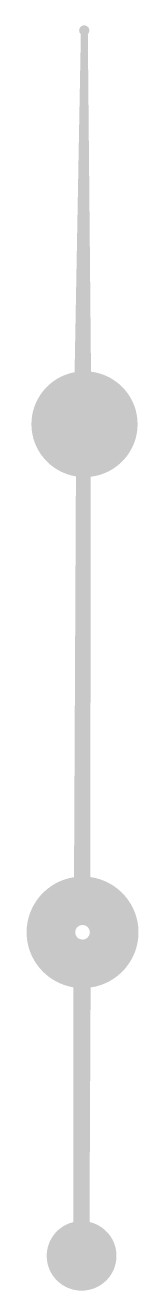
# Model space of a CAD drawing. Header units: inches. Extents: x -1 to 1, y -6.2 to 15.7.
import ezdxf

# ---------------------------------------------------------------- set-up
doc = ezdxf.new("R2010")
doc.units = ezdxf.units.IN
doc.header["$MEASUREMENT"] = 0

# ---------------------------------------------------------------- blocks, each defined once
blk = doc.blocks.new('sec')
h = blk.add_hatch(color=7)
h.dxf.hatch_style = 1
h.paths.add_polyline_path([(-0.957, 0.152), (-5.03, 0.153, 8.570237), (-5.029, -0.125), (-0.96, -0.144, 0.866845), (0.957, -0.14), (7.904, -0.145, 0.887168), (9.728, -0.151), (15.586, -0.096, 2.542303), (15.583, 0.025), (9.719, 0.133, 0.838692), (7.91, 0.11), (0.955, 0.143, 0.85371)])
h.paths.add_polyline_path([(0.126, -0.004, -1), (-0.129, -0.004, -1)], flags=16)
h.paths.add_polyline_path([(9.427, -0.039, -1), (8.205, -0.039, -1)], flags=16)
h = blk.add_hatch(color=9)
h.dxf.hatch_style = 1
h.paths.add_polyline_path([(9.427, -0.039, 1), (8.205, -0.039, 1)])

msp = doc.modelspace()

# ---------------------------------------------------------------- block references
at = {"rotation": 90}
msp.add_blockref('sec', (0, 0), dxfattribs=at)

doc.saveas('drawing.dxf')
